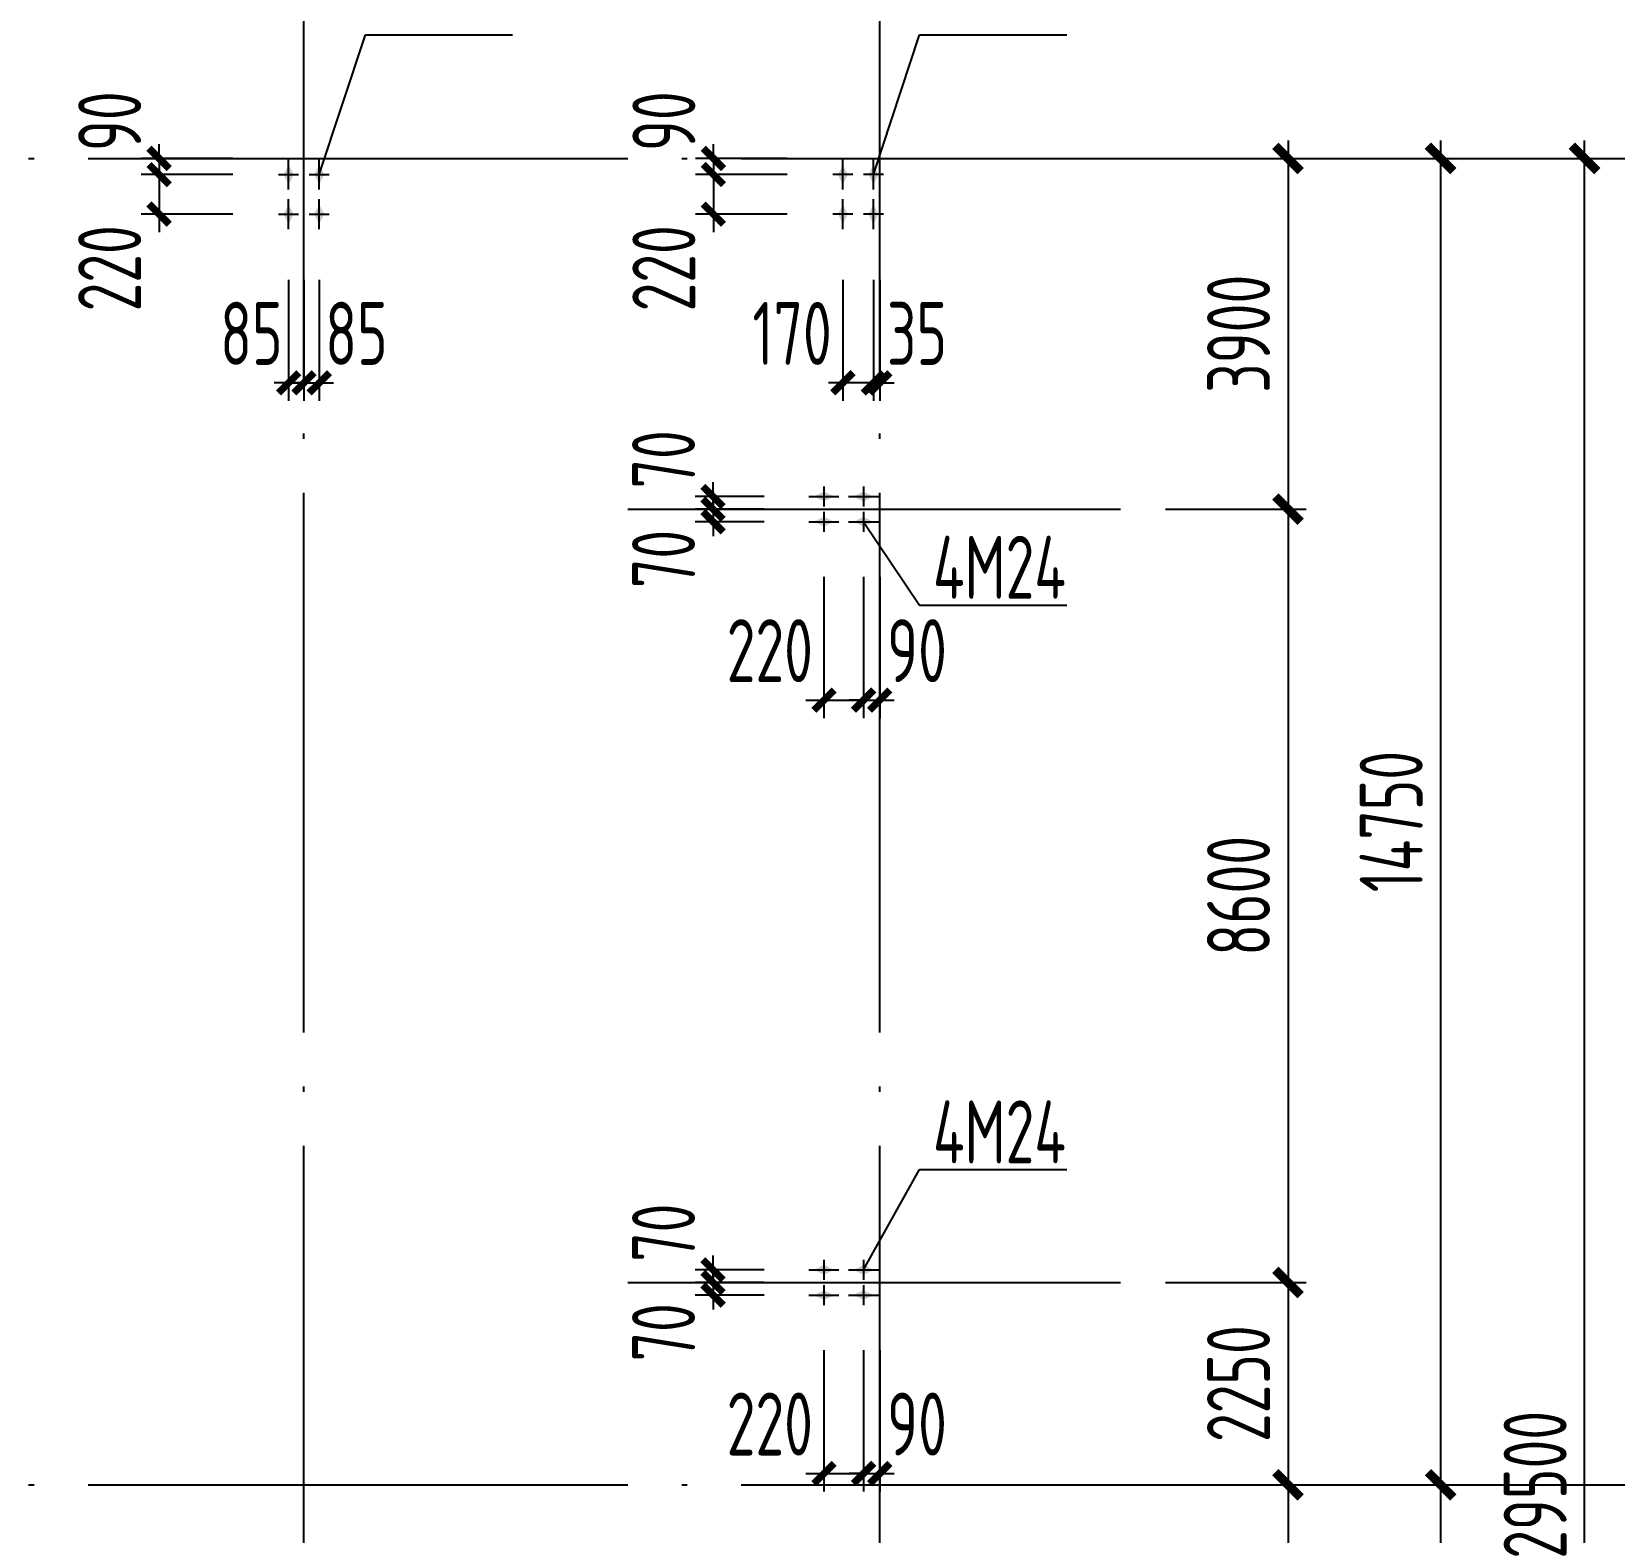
# Model space of a CAD drawing. Extents: x -3102990 to -851544, y -5293060 to -2540151.
# Drawn here: x -2042910 to -2034115, y -2648980 to -2640636 of the extents above; entities that cross this region are included whole.
import ezdxf

# ---------------------------------------------------------------- set-up
doc = ezdxf.new("R2010")
doc.units = 0
doc.header["$LTSCALE"] = 1000
doc.header["$PDMODE"] = 1
doc.linetypes.add('DOTE', pattern=[2.42, 2, -0.2, 0.02, -0.2])
doc.layers.get('0').update_dxf_attribs({"linetype": 'CONTINUOUS'})
doc.layers.get('Defpoints').update_dxf_attribs({"linetype": 'CONTINUOUS'})
for name, color, linetype in [('AXIS', 253, 'DOTE'), ('COLU', 7, 'CONTINUOUS'), ('DIM', 3, 'CONTINUOUS'), ('NUM', 7, 'CONTINUOUS'), ('TEXT', 7, 'CONTINUOUS'), ('THIN', 7, 'CONTINUOUS')]:
    doc.layers.add(name, color=color, linetype=linetype)
doc.styles.add('TSSD_Dimension', font='tssdeng.shx', dxfattribs={"width": 0.7, "bigfont": 'Hztxt.shx'})
doc.styles.add('TSSD_Rein', font='Tssdeng.shx', dxfattribs={"width": 0.75, "bigfont": 'hztxt.shx'})
doc.dimstyles.new('TSSD_100_100$0', dxfattribs={"dimtxt": 350, "dimasz": 80, "dimexe": 100, "dimexo": 250, "dimgap": 100, "dimtad": 1, "dimdec": 0, "dimzin": 0, "dimdsep": 46, "dimtxsty": 'TSSD_Dimension', "dimblk": 'ARCHTICK', "dimcen": 0, "dimdle": 100, "dimclrd": 3, "dimclre": 3, "dimclrt": 7, "dimadec": 0, "dimazin": 0, "dimtfac": 1, "dimtdec": 0, "dimtix": 1, "dimtmove": 2, "dimatfit": 3, "dimldrblk": 'ARCHTICK', "dimfxl": 100, "dimtolj": 1, "dimtzin": 0, "dimarcsym": 0})
doc.dimstyles.new('TSSD_200_100', dxfattribs={"dimtxt": 350, "dimasz": 100, "dimexe": 100, "dimexo": 250, "dimgap": 100, "dimtad": 1, "dimdec": 0, "dimlfac": 2, "dimzin": 0, "dimdsep": 46, "dimtxsty": 'TSSD_Dimension', "dimblk": 'ARCHTICK', "dimcen": 0, "dimdle": 100, "dimclrt": 7, "dimadec": 0, "dimazin": 0, "dimtfac": 1, "dimtdec": 0, "dimtix": 1, "dimtmove": 2, "dimatfit": 3, "dimfxl": 1, "dimtolj": 1, "dimtzin": 0, "dimarcsym": 0})

# ---------------------------------------------------------------- blocks, each defined once
blk = doc.blocks.new('_ArchTick')
at = {"color": 0, "const_width": 0.5}
blk.add_lwpolyline([(-0.707, -0.707), (0.707, 0.707)], dxfattribs=at)
blk = doc.blocks.new('*D919')
at = {"layer": 'Defpoints', "color": 0, "ltscale": 1.5}
for p in [(-2037196.8, -2641340.5), (-2037196.8, -2648715.5), (-2035079.9, -2648715.5)]:
    blk.add_point(p, dxfattribs=at)
at = {"layer": 'DIM', "color": 0, "lineweight": -2, "ltscale": 1.5}
for p, q in [((-2035079.9, -2641240.5), (-2035079.9, -2648815.5)), ((-2036946.8, -2641340.5), (-2034979.9, -2641340.5)), ((-2036946.8, -2648715.5), (-2034979.9, -2648715.5))]:
    blk.add_line(p, q, dxfattribs=at)
at = {"layer": 'DIM', "color": 0, "lineweight": -2, "ltscale": 1.5, "xscale": 100, "yscale": 100, "zscale": 100}
for p, rotation in [((-2035079.9, -2641340.5), 90), ((-2035079.9, -2648715.5), 270)]:
    blk.add_blockref('_ArchTick', p, dxfattribs=dict(at, rotation=rotation))
at = {"layer": 'DIM', "color": 7, "ltscale": 1.5, "insert": (-2035354.9, -2645028), "char_height": 350, "attachment_point": 5, "rotation": 90, "style": 'TSSD_Dimension'}
blk.add_mtext('\\A1;14750', dxfattribs=at)
blk = doc.blocks.new('*D920')
at = {"layer": 'Defpoints', "color": 0, "ltscale": 1.5}
for p in [(-2037196.8, -2648715.5), (-2037196.8, -2656090.5), (-2035079.9, -2656090.5)]:
    blk.add_point(p, dxfattribs=at)
at = {"layer": 'DIM', "color": 0, "lineweight": -2, "ltscale": 1.5}
for p, q in [((-2035079.9, -2648615.5), (-2035079.9, -2656190.5)), ((-2036946.8, -2648715.5), (-2034979.9, -2648715.5)), ((-2036946.8, -2656090.5), (-2034979.9, -2656090.5))]:
    blk.add_line(p, q, dxfattribs=at)
at = {"layer": 'DIM', "color": 0, "lineweight": -2, "ltscale": 1.5, "xscale": 100, "yscale": 100, "zscale": 100}
for p, rotation in [((-2035079.9, -2648715.5), 90), ((-2035079.9, -2656090.5), 270)]:
    blk.add_blockref('_ArchTick', p, dxfattribs=dict(at, rotation=rotation))
at = {"layer": 'DIM', "color": 7, "ltscale": 1.5, "insert": (-2035354.9, -2652403), "char_height": 350, "attachment_point": 5, "rotation": 90, "style": 'TSSD_Dimension'}
blk.add_mtext('\\A1;14750', dxfattribs=at)
blk = doc.blocks.new('*D921')
at = {"layer": 'Defpoints', "color": 0, "ltscale": 1.5}
for p in [(-2037196.8, -2641340.5), (-2034279.9, -2641340.5), (-2037196.8, -2656090.5)]:
    blk.add_point(p, dxfattribs=at)
at = {"layer": 'DIM', "color": 0, "lineweight": -2, "ltscale": 1.5}
for p, q in [((-2034279.9, -2656190.5), (-2034279.9, -2641240.5)), ((-2036946.8, -2641340.5), (-2034179.9, -2641340.5)), ((-2036946.8, -2656090.5), (-2034179.9, -2656090.5))]:
    blk.add_line(p, q, dxfattribs=at)
at = {"layer": 'DIM', "color": 0, "lineweight": -2, "ltscale": 1.5, "xscale": 100, "yscale": 100, "zscale": 100}
for p, rotation in [((-2034279.9, -2641340.5), 90), ((-2034279.9, -2656090.5), 270)]:
    blk.add_blockref('_ArchTick', p, dxfattribs=dict(at, rotation=rotation))
at = {"layer": 'DIM', "color": 7, "ltscale": 1.5, "insert": (-2034554.9, -2648715.5), "char_height": 350, "attachment_point": 5, "rotation": 90, "style": 'TSSD_Dimension'}
blk.add_mtext('\\A1;29500', dxfattribs=at)
blk = doc.blocks.new('A$C21E01B0F')
at = {"layer": 'THIN'}
for p, q in [((18, 241), (18, -299)), ((-162, -29), (198, -29))]:
    blk.add_line(p, q, dxfattribs=at)
blk.add_solid([(18, 151), (108, -29), (-72, -29), (18, -209)], dxfattribs=at)
blk = doc.blocks.new('*D1075')
at = {"layer": 'Defpoints', "color": 0, "ltscale": 1.5}
for p in [(-2041541.8, -2641340.5), (-2042201.5, -2641430.5), (-2041541.8, -2641430.5)]:
    blk.add_point(p, dxfattribs=at)
at = {"layer": 'DIM', "color": 3, "lineweight": -2, "ltscale": 1.5}
for p, q in [((-2042201.5, -2641340.5), (-2042201.5, -2641260.5)), ((-2041791.8, -2641340.5), (-2042301.5, -2641340.5)), ((-2042201.5, -2641340.5), (-2042201.5, -2641430.5)), ((-2041791.8, -2641430.5), (-2042301.5, -2641430.5)), ((-2042201.5, -2641430.5), (-2042201.5, -2641510.5))]:
    blk.add_line(p, q, dxfattribs=at)
at = {"layer": 'DIM', "color": 3, "lineweight": -2, "ltscale": 1.5, "xscale": 80, "yscale": 80, "zscale": 80}
for p, rotation in [((-2042201.5, -2641340.5), 270), ((-2042201.5, -2641430.5), 90)]:
    blk.add_blockref('_ArchTick', p, dxfattribs=dict(at, rotation=rotation))
at = {"layer": 'DIM', "color": 7, "ltscale": 1.5, "insert": (-2042476.5, -2641133.6), "char_height": 350, "attachment_point": 5, "rotation": 90, "style": 'TSSD_Dimension'}
blk.add_mtext('\\A1;90', dxfattribs=at)
blk = doc.blocks.new('*D1076')
at = {"layer": 'Defpoints', "color": 0, "ltscale": 1.5}
for p in [(-2041541.8, -2641430.5), (-2042201.5, -2641650.5), (-2041541.8, -2641650.5)]:
    blk.add_point(p, dxfattribs=at)
at = {"layer": 'DIM', "color": 3, "lineweight": -2, "ltscale": 1.5}
for p, q in [((-2042201.5, -2641330.5), (-2042201.5, -2641750.5)), ((-2041791.8, -2641430.5), (-2042301.5, -2641430.5)), ((-2041791.8, -2641650.5), (-2042301.5, -2641650.5))]:
    blk.add_line(p, q, dxfattribs=at)
at = {"layer": 'DIM', "color": 3, "lineweight": -2, "ltscale": 1.5, "xscale": 80, "yscale": 80, "zscale": 80}
for p, rotation in [((-2042201.5, -2641430.5), 90), ((-2042201.5, -2641650.5), 270)]:
    blk.add_blockref('_ArchTick', p, dxfattribs=dict(at, rotation=rotation))
at = {"layer": 'DIM', "color": 7, "ltscale": 1.5, "insert": (-2042476.5, -2641951.6), "char_height": 350, "attachment_point": 5, "rotation": 90, "style": 'TSSD_Dimension'}
blk.add_mtext('\\A1;220', dxfattribs=at)
blk = doc.blocks.new('*D1077')
at = {"layer": 'Defpoints', "color": 0, "ltscale": 1.5}
for p in [(-2041481.8, -2641765.5), (-2041396.8, -2641765.5, 3.4), (-2041396.8, -2642588.4)]:
    blk.add_point(p, dxfattribs=at)
at = {"layer": 'DIM', "color": 3, "lineweight": -2, "ltscale": 1.5}
for p, q in [((-2041481.8, -2642015.5), (-2041481.8, -2642688.4)), ((-2041396.8, -2642015.5), (-2041396.8, -2642688.4)), ((-2041481.8, -2642588.4), (-2041561.8, -2642588.4)), ((-2041481.8, -2642588.4), (-2041396.8, -2642588.4)), ((-2041396.8, -2642588.4), (-2041316.8, -2642588.4))]:
    blk.add_line(p, q, dxfattribs=at)
at = {"layer": 'DIM', "color": 3, "lineweight": -2, "ltscale": 1.5, "xscale": 80, "yscale": 80, "zscale": 80}
blk.add_blockref('_ArchTick', (-2041481.8, -2642588.4), dxfattribs=at)
at = {"layer": 'DIM', "color": 3, "lineweight": -2, "ltscale": 1.5, "xscale": 80, "yscale": 80, "zscale": 80, "rotation": 180}
blk.add_blockref('_ArchTick', (-2041396.8, -2642588.4), dxfattribs=at)
at = {"layer": 'DIM', "color": 7, "ltscale": 1.5, "insert": (-2041688.6, -2642313.4), "char_height": 350, "attachment_point": 5, "style": 'TSSD_Dimension'}
blk.add_mtext('\\A1;85', dxfattribs=at)
blk = doc.blocks.new('*D1078')
at = {"layer": 'Defpoints', "color": 0, "ltscale": 1.5}
for p in [(-2041396.8, -2641765.5), (-2041311.8, -2641765.5, 3.4), (-2041311.8, -2642588.4)]:
    blk.add_point(p, dxfattribs=at)
at = {"layer": 'DIM', "color": 3, "lineweight": -2, "ltscale": 1.5}
for p, q in [((-2041396.8, -2642015.5), (-2041396.8, -2642688.4)), ((-2041311.8, -2642015.5), (-2041311.8, -2642688.4)), ((-2041396.8, -2642588.4), (-2041476.8, -2642588.4)), ((-2041396.8, -2642588.4), (-2041311.8, -2642588.4)), ((-2041311.8, -2642588.4), (-2041231.8, -2642588.4))]:
    blk.add_line(p, q, dxfattribs=at)
at = {"layer": 'DIM', "color": 3, "lineweight": -2, "ltscale": 1.5, "xscale": 80, "yscale": 80, "zscale": 80}
blk.add_blockref('_ArchTick', (-2041396.8, -2642588.4), dxfattribs=at)
at = {"layer": 'DIM', "color": 3, "lineweight": -2, "ltscale": 1.5, "xscale": 80, "yscale": 80, "zscale": 80, "rotation": 180}
blk.add_blockref('_ArchTick', (-2041311.8, -2642588.4), dxfattribs=at)
at = {"layer": 'DIM', "color": 7, "ltscale": 1.5, "insert": (-2041104.9, -2642313.4), "char_height": 350, "attachment_point": 5, "style": 'TSSD_Dimension'}
blk.add_mtext('\\A1;85', dxfattribs=at)
blk = doc.blocks.new('*D1081')
at = {"layer": 'Defpoints', "color": 0, "ltscale": 1.5}
for p in [(-2038231.8, -2641765.5), (-2038196.8, -2641765.5), (-2038231.8, -2642588.4)]:
    blk.add_point(p, dxfattribs=at)
at = {"layer": 'DIM', "color": 3, "lineweight": -2, "ltscale": 1.5}
for p, q in [((-2038231.8, -2642015.5), (-2038231.8, -2642688.4)), ((-2038196.8, -2642015.5), (-2038196.8, -2642688.4)), ((-2038231.8, -2642588.4), (-2038311.8, -2642588.4)), ((-2038196.8, -2642588.4), (-2038231.8, -2642588.4)), ((-2038196.8, -2642588.4), (-2038116.8, -2642588.4))]:
    blk.add_line(p, q, dxfattribs=at)
at = {"layer": 'DIM', "color": 3, "lineweight": -2, "ltscale": 1.5, "xscale": 80, "yscale": 80, "zscale": 80}
blk.add_blockref('_ArchTick', (-2038231.8, -2642588.4), dxfattribs=at)
at = {"layer": 'DIM', "color": 3, "lineweight": -2, "ltscale": 1.5, "xscale": 80, "yscale": 80, "zscale": 80, "rotation": 180}
blk.add_blockref('_ArchTick', (-2038196.8, -2642588.4), dxfattribs=at)
at = {"layer": 'DIM', "color": 7, "ltscale": 1.5, "insert": (-2037989.9, -2642313.4), "char_height": 350, "attachment_point": 5, "style": 'TSSD_Dimension'}
blk.add_mtext('\\A1;35', dxfattribs=at)
blk = doc.blocks.new('*D1082')
at = {"layer": 'Defpoints', "color": 0, "ltscale": 1.5}
for p in [(-2038401.8, -2641765.5), (-2038231.8, -2641765.5), (-2038401.8, -2642588.4)]:
    blk.add_point(p, dxfattribs=at)
at = {"layer": 'DIM', "color": 3, "lineweight": -2, "ltscale": 1.5}
for p, q in [((-2038401.8, -2642015.5), (-2038401.8, -2642688.4)), ((-2038231.8, -2642015.5), (-2038231.8, -2642688.4)), ((-2038401.8, -2642588.4), (-2038481.8, -2642588.4)), ((-2038231.8, -2642588.4), (-2038401.8, -2642588.4)), ((-2038231.8, -2642588.4), (-2038151.8, -2642588.4))]:
    blk.add_line(p, q, dxfattribs=at)
at = {"layer": 'DIM', "color": 3, "lineweight": -2, "ltscale": 1.5, "xscale": 80, "yscale": 80, "zscale": 80}
blk.add_blockref('_ArchTick', (-2038401.8, -2642588.4), dxfattribs=at)
at = {"layer": 'DIM', "color": 3, "lineweight": -2, "ltscale": 1.5, "xscale": 80, "yscale": 80, "zscale": 80, "rotation": 180}
blk.add_blockref('_ArchTick', (-2038231.8, -2642588.4), dxfattribs=at)
at = {"layer": 'DIM', "color": 7, "ltscale": 1.5, "insert": (-2038684, -2642313.4), "char_height": 350, "attachment_point": 5, "style": 'TSSD_Dimension'}
blk.add_mtext('\\A1;170', dxfattribs=at)
blk = doc.blocks.new('*D1085')
at = {"layer": 'Defpoints', "color": 0, "ltscale": 1.5}
for p in [(-2038461.8, -2641340.5), (-2039121.5, -2641430.5), (-2038461.8, -2641430.5)]:
    blk.add_point(p, dxfattribs=at)
at = {"layer": 'DIM', "color": 3, "lineweight": -2, "ltscale": 1.5}
for p, q in [((-2039121.5, -2641340.5), (-2039121.5, -2641260.5)), ((-2038711.8, -2641340.5), (-2039221.5, -2641340.5)), ((-2039121.5, -2641340.5), (-2039121.5, -2641430.5)), ((-2038711.8, -2641430.5), (-2039221.5, -2641430.5)), ((-2039121.5, -2641430.5), (-2039121.5, -2641510.5))]:
    blk.add_line(p, q, dxfattribs=at)
at = {"layer": 'DIM', "color": 3, "lineweight": -2, "ltscale": 1.5, "xscale": 80, "yscale": 80, "zscale": 80}
for p, rotation in [((-2039121.5, -2641340.5), 270), ((-2039121.5, -2641430.5), 90)]:
    blk.add_blockref('_ArchTick', p, dxfattribs=dict(at, rotation=rotation))
at = {"layer": 'DIM', "color": 7, "ltscale": 1.5, "insert": (-2039396.5, -2641133.6), "char_height": 350, "attachment_point": 5, "rotation": 90, "style": 'TSSD_Dimension'}
blk.add_mtext('\\A1;90', dxfattribs=at)
blk = doc.blocks.new('*D1086')
at = {"layer": 'Defpoints', "color": 0, "ltscale": 1.5}
for p in [(-2038461.8, -2641430.5), (-2039121.5, -2641650.5), (-2038461.8, -2641650.5)]:
    blk.add_point(p, dxfattribs=at)
at = {"layer": 'DIM', "color": 3, "lineweight": -2, "ltscale": 1.5}
for p, q in [((-2039121.5, -2641330.5), (-2039121.5, -2641750.5)), ((-2038711.8, -2641430.5), (-2039221.5, -2641430.5)), ((-2038711.8, -2641650.5), (-2039221.5, -2641650.5))]:
    blk.add_line(p, q, dxfattribs=at)
at = {"layer": 'DIM', "color": 3, "lineweight": -2, "ltscale": 1.5, "xscale": 80, "yscale": 80, "zscale": 80}
for p, rotation in [((-2039121.5, -2641430.5), 90), ((-2039121.5, -2641650.5), 270)]:
    blk.add_blockref('_ArchTick', p, dxfattribs=dict(at, rotation=rotation))
at = {"layer": 'DIM', "color": 7, "ltscale": 1.5, "insert": (-2039396.5, -2641951.6), "char_height": 350, "attachment_point": 5, "rotation": 90, "style": 'TSSD_Dimension'}
blk.add_mtext('\\A1;220', dxfattribs=at)
blk = doc.blocks.new('*D1194')
at = {"layer": 'Defpoints', "color": 0, "ltscale": 1.5}
for p in [(-2036859.8, -2641340.5), (-2036859.8, -2643290.5), (-2035928, -2643290.5)]:
    blk.add_point(p, dxfattribs=at)
at = {"layer": 'DIM', "color": 0, "lineweight": -2, "ltscale": 1.5}
for p, q in [((-2035928, -2641240.5), (-2035928, -2643390.5)), ((-2036609.8, -2641340.5), (-2035828, -2641340.5)), ((-2036609.8, -2643290.5), (-2035828, -2643290.5))]:
    blk.add_line(p, q, dxfattribs=at)
at = {"layer": 'DIM', "color": 0, "lineweight": -2, "ltscale": 1.5, "xscale": 100, "yscale": 100, "zscale": 100}
for p, rotation in [((-2035928, -2641340.5), 90), ((-2035928, -2643290.5), 270)]:
    blk.add_blockref('_ArchTick', p, dxfattribs=dict(at, rotation=rotation))
at = {"layer": 'DIM', "color": 7, "ltscale": 1.5, "insert": (-2036203, -2642315.5), "char_height": 350, "attachment_point": 5, "rotation": 90, "style": 'TSSD_Dimension'}
blk.add_mtext('\\A1;3900', dxfattribs=at)
blk = doc.blocks.new('*D1190')
at = {"layer": 'Defpoints', "color": 0, "ltscale": 1.5}
for p in [(-2036859.8, -2643290.5), (-2036859.8, -2647590.5), (-2035928, -2647590.5)]:
    blk.add_point(p, dxfattribs=at)
at = {"layer": 'DIM', "color": 0, "lineweight": -2, "ltscale": 1.5}
for p, q in [((-2035928, -2643190.5), (-2035928, -2647690.5)), ((-2036609.8, -2643290.5), (-2035828, -2643290.5)), ((-2036609.8, -2647590.5), (-2035828, -2647590.5))]:
    blk.add_line(p, q, dxfattribs=at)
at = {"layer": 'DIM', "color": 0, "lineweight": -2, "ltscale": 1.5, "xscale": 100, "yscale": 100, "zscale": 100}
for p, rotation in [((-2035928, -2643290.5), 90), ((-2035928, -2647590.5), 270)]:
    blk.add_blockref('_ArchTick', p, dxfattribs=dict(at, rotation=rotation))
at = {"layer": 'DIM', "color": 7, "ltscale": 1.5, "insert": (-2036203, -2645440.5), "char_height": 350, "attachment_point": 5, "rotation": 90, "style": 'TSSD_Dimension'}
blk.add_mtext('\\A1;8600', dxfattribs=at)
blk = doc.blocks.new('*D1191')
at = {"layer": 'Defpoints', "color": 0, "ltscale": 1.5}
for p in [(-2036859.8, -2647590.5), (-2036859.8, -2648715.5), (-2035928, -2648715.5)]:
    blk.add_point(p, dxfattribs=at)
at = {"layer": 'DIM', "color": 0, "lineweight": -2, "ltscale": 1.5}
for p, q in [((-2035928, -2647490.5), (-2035928, -2648815.5)), ((-2036609.8, -2647590.5), (-2035828, -2647590.5)), ((-2036609.8, -2648715.5), (-2035828, -2648715.5))]:
    blk.add_line(p, q, dxfattribs=at)
at = {"layer": 'DIM', "color": 0, "lineweight": -2, "ltscale": 1.5, "xscale": 100, "yscale": 100, "zscale": 100}
for p, rotation in [((-2035928, -2647590.5), 90), ((-2035928, -2648715.5), 270)]:
    blk.add_blockref('_ArchTick', p, dxfattribs=dict(at, rotation=rotation))
at = {"layer": 'DIM', "color": 7, "ltscale": 1.5, "insert": (-2036203, -2648153), "char_height": 350, "attachment_point": 5, "rotation": 90, "style": 'TSSD_Dimension'}
blk.add_mtext('\\A1;2250', dxfattribs=at)
blk = doc.blocks.new('*D1192')
at = {"layer": 'Defpoints', "color": 0, "ltscale": 1.5}
for p in [(-2036859.8, -2648715.5), (-2036859.8, -2651890.5), (-2035928, -2651890.5)]:
    blk.add_point(p, dxfattribs=at)
at = {"layer": 'DIM', "color": 0, "lineweight": -2, "ltscale": 1.5}
for p, q in [((-2035928, -2648615.5), (-2035928, -2651990.5)), ((-2036609.8, -2648715.5), (-2035828, -2648715.5)), ((-2036609.8, -2651890.5), (-2035828, -2651890.5))]:
    blk.add_line(p, q, dxfattribs=at)
at = {"layer": 'DIM', "color": 0, "lineweight": -2, "ltscale": 1.5, "xscale": 100, "yscale": 100, "zscale": 100}
for p, rotation in [((-2035928, -2648715.5), 90), ((-2035928, -2651890.5), 270)]:
    blk.add_blockref('_ArchTick', p, dxfattribs=dict(at, rotation=rotation))
at = {"layer": 'DIM', "color": 7, "ltscale": 1.5, "insert": (-2036203, -2650303), "char_height": 350, "attachment_point": 5, "rotation": 90, "style": 'TSSD_Dimension'}
blk.add_mtext('\\A1;6350', dxfattribs=at)
blk = doc.blocks.new('*D1207')
at = {"layer": 'Defpoints', "color": 0, "ltscale": 1.5}
for p in [(-2038506.8, -2643416.1), (-2038286.8, -2643416.1), (-2038286.8, -2644352.5)]:
    blk.add_point(p, dxfattribs=at)
at = {"layer": 'DIM', "color": 3, "lineweight": -2, "ltscale": 1.5}
for p, q in [((-2038506.8, -2643666.1), (-2038506.8, -2644452.5)), ((-2038286.8, -2643666.1), (-2038286.8, -2644452.5)), ((-2038606.8, -2644352.5), (-2038186.8, -2644352.5))]:
    blk.add_line(p, q, dxfattribs=at)
at = {"layer": 'DIM', "color": 3, "lineweight": -2, "ltscale": 1.5, "xscale": 80, "yscale": 80, "zscale": 80, "rotation": 180}
blk.add_blockref('_ArchTick', (-2038506.8, -2644352.5), dxfattribs=at)
at = {"layer": 'DIM', "color": 3, "lineweight": -2, "ltscale": 1.5, "xscale": 80, "yscale": 80, "zscale": 80}
blk.add_blockref('_ArchTick', (-2038286.8, -2644352.5), dxfattribs=at)
at = {"layer": 'DIM', "color": 7, "ltscale": 1.5, "insert": (-2038807.8, -2644077.5), "char_height": 350, "attachment_point": 5, "style": 'TSSD_Dimension'}
blk.add_mtext('\\A1;220', dxfattribs=at)
blk = doc.blocks.new('*D1208')
at = {"layer": 'Defpoints', "color": 0, "ltscale": 1.5}
for p in [(-2038286.8, -2643416.1), (-2038196.8, -2643416.1), (-2038196.8, -2644352.5)]:
    blk.add_point(p, dxfattribs=at)
at = {"layer": 'DIM', "color": 3, "lineweight": -2, "ltscale": 1.5}
for p, q in [((-2038286.8, -2643666.1), (-2038286.8, -2644452.5)), ((-2038196.8, -2643666.1), (-2038196.8, -2644452.5)), ((-2038286.8, -2644352.5), (-2038366.8, -2644352.5)), ((-2038286.8, -2644352.5), (-2038196.8, -2644352.5)), ((-2038196.8, -2644352.5), (-2038116.8, -2644352.5))]:
    blk.add_line(p, q, dxfattribs=at)
at = {"layer": 'DIM', "color": 3, "lineweight": -2, "ltscale": 1.5, "xscale": 80, "yscale": 80, "zscale": 80}
blk.add_blockref('_ArchTick', (-2038286.8, -2644352.5), dxfattribs=at)
at = {"layer": 'DIM', "color": 3, "lineweight": -2, "ltscale": 1.5, "xscale": 80, "yscale": 80, "zscale": 80, "rotation": 180}
blk.add_blockref('_ArchTick', (-2038196.8, -2644352.5), dxfattribs=at)
at = {"layer": 'DIM', "color": 7, "ltscale": 1.5, "insert": (-2037989.9, -2644077.5), "char_height": 350, "attachment_point": 5, "style": 'TSSD_Dimension'}
blk.add_mtext('\\A1;90', dxfattribs=at)
blk = doc.blocks.new('*D1209')
at = {"layer": 'Defpoints', "color": 0, "ltscale": 1.5}
for p in [(-2038590.1, -2643220.5), (-2039123.5, -2643290.5), (-2038590.1, -2643290.5)]:
    blk.add_point(p, dxfattribs=at)
at = {"layer": 'DIM', "color": 3, "lineweight": -2, "ltscale": 1.5}
for p, q in [((-2039123.5, -2643220.5), (-2039123.5, -2643140.5)), ((-2038840.1, -2643220.5), (-2039223.5, -2643220.5)), ((-2039123.5, -2643220.5), (-2039123.5, -2643290.5)), ((-2038840.1, -2643290.5), (-2039223.5, -2643290.5)), ((-2039123.5, -2643290.5), (-2039123.5, -2643370.5))]:
    blk.add_line(p, q, dxfattribs=at)
at = {"layer": 'DIM', "color": 3, "lineweight": -2, "ltscale": 1.5, "xscale": 80, "yscale": 80, "zscale": 80}
for p, rotation in [((-2039123.5, -2643220.5), 270), ((-2039123.5, -2643290.5), 90)]:
    blk.add_blockref('_ArchTick', p, dxfattribs=dict(at, rotation=rotation))
at = {"layer": 'DIM', "color": 7, "ltscale": 1.5, "insert": (-2039398.5, -2643013.6), "char_height": 350, "attachment_point": 5, "rotation": 90, "style": 'TSSD_Dimension'}
blk.add_mtext('\\A1;70', dxfattribs=at)
blk = doc.blocks.new('*D1210')
at = {"layer": 'Defpoints', "color": 0, "ltscale": 1.5}
for p in [(-2038590.1, -2643290.5), (-2039123.5, -2643360.5), (-2038590.1, -2643360.5)]:
    blk.add_point(p, dxfattribs=at)
at = {"layer": 'DIM', "color": 3, "lineweight": -2, "ltscale": 1.5}
for p, q in [((-2039123.5, -2643290.5), (-2039123.5, -2643210.5)), ((-2038840.1, -2643290.5), (-2039223.5, -2643290.5)), ((-2039123.5, -2643290.5), (-2039123.5, -2643360.5)), ((-2038840.1, -2643360.5), (-2039223.5, -2643360.5)), ((-2039123.5, -2643360.5), (-2039123.5, -2643440.5))]:
    blk.add_line(p, q, dxfattribs=at)
at = {"layer": 'DIM', "color": 3, "lineweight": -2, "ltscale": 1.5, "xscale": 80, "yscale": 80, "zscale": 80}
for p, rotation in [((-2039123.5, -2643290.5), 270), ((-2039123.5, -2643360.5), 90)]:
    blk.add_blockref('_ArchTick', p, dxfattribs=dict(at, rotation=rotation))
at = {"layer": 'DIM', "color": 7, "ltscale": 1.5, "insert": (-2039398.5, -2643567.4), "char_height": 350, "attachment_point": 5, "rotation": 90, "style": 'TSSD_Dimension'}
blk.add_mtext('\\A1;70', dxfattribs=at)
blk = doc.blocks.new('*D1214')
at = {"layer": 'Defpoints', "color": 0, "ltscale": 1.5}
for p in [(-2038506.8, -2647716.1), (-2038286.8, -2647716.1), (-2038286.8, -2648652.5)]:
    blk.add_point(p, dxfattribs=at)
at = {"layer": 'DIM', "color": 3, "lineweight": -2, "ltscale": 1.5}
for p, q in [((-2038506.8, -2647966.1), (-2038506.8, -2648752.5)), ((-2038286.8, -2647966.1), (-2038286.8, -2648752.5)), ((-2038606.8, -2648652.5), (-2038186.8, -2648652.5))]:
    blk.add_line(p, q, dxfattribs=at)
at = {"layer": 'DIM', "color": 3, "lineweight": -2, "ltscale": 1.5, "xscale": 80, "yscale": 80, "zscale": 80, "rotation": 180}
blk.add_blockref('_ArchTick', (-2038506.8, -2648652.5), dxfattribs=at)
at = {"layer": 'DIM', "color": 3, "lineweight": -2, "ltscale": 1.5, "xscale": 80, "yscale": 80, "zscale": 80}
blk.add_blockref('_ArchTick', (-2038286.8, -2648652.5), dxfattribs=at)
at = {"layer": 'DIM', "color": 7, "ltscale": 1.5, "insert": (-2038807.8, -2648377.5), "char_height": 350, "attachment_point": 5, "style": 'TSSD_Dimension'}
blk.add_mtext('\\A1;220', dxfattribs=at)
blk = doc.blocks.new('*D1211')
at = {"layer": 'Defpoints', "color": 0, "ltscale": 1.5}
for p in [(-2038286.8, -2647716.1), (-2038196.8, -2647716.1), (-2038196.8, -2648652.5)]:
    blk.add_point(p, dxfattribs=at)
at = {"layer": 'DIM', "color": 3, "lineweight": -2, "ltscale": 1.5}
for p, q in [((-2038286.8, -2647966.1), (-2038286.8, -2648752.5)), ((-2038196.8, -2647966.1), (-2038196.8, -2648752.5)), ((-2038286.8, -2648652.5), (-2038366.8, -2648652.5)), ((-2038286.8, -2648652.5), (-2038196.8, -2648652.5)), ((-2038196.8, -2648652.5), (-2038116.8, -2648652.5))]:
    blk.add_line(p, q, dxfattribs=at)
at = {"layer": 'DIM', "color": 3, "lineweight": -2, "ltscale": 1.5, "xscale": 80, "yscale": 80, "zscale": 80}
blk.add_blockref('_ArchTick', (-2038286.8, -2648652.5), dxfattribs=at)
at = {"layer": 'DIM', "color": 3, "lineweight": -2, "ltscale": 1.5, "xscale": 80, "yscale": 80, "zscale": 80, "rotation": 180}
blk.add_blockref('_ArchTick', (-2038196.8, -2648652.5), dxfattribs=at)
at = {"layer": 'DIM', "color": 7, "ltscale": 1.5, "insert": (-2037989.9, -2648377.5), "char_height": 350, "attachment_point": 5, "style": 'TSSD_Dimension'}
blk.add_mtext('\\A1;90', dxfattribs=at)
blk = doc.blocks.new('*D1212')
at = {"layer": 'Defpoints', "color": 0, "ltscale": 1.5}
for p in [(-2038590.1, -2647520.5), (-2039123.5, -2647590.5), (-2038590.1, -2647590.5)]:
    blk.add_point(p, dxfattribs=at)
at = {"layer": 'DIM', "color": 3, "lineweight": -2, "ltscale": 1.5}
for p, q in [((-2039123.5, -2647520.5), (-2039123.5, -2647440.5)), ((-2038840.1, -2647520.5), (-2039223.5, -2647520.5)), ((-2039123.5, -2647520.5), (-2039123.5, -2647590.5)), ((-2038840.1, -2647590.5), (-2039223.5, -2647590.5)), ((-2039123.5, -2647590.5), (-2039123.5, -2647670.5))]:
    blk.add_line(p, q, dxfattribs=at)
at = {"layer": 'DIM', "color": 3, "lineweight": -2, "ltscale": 1.5, "xscale": 80, "yscale": 80, "zscale": 80}
for p, rotation in [((-2039123.5, -2647520.5), 270), ((-2039123.5, -2647590.5), 90)]:
    blk.add_blockref('_ArchTick', p, dxfattribs=dict(at, rotation=rotation))
at = {"layer": 'DIM', "color": 7, "ltscale": 1.5, "insert": (-2039398.5, -2647313.6), "char_height": 350, "attachment_point": 5, "rotation": 90, "style": 'TSSD_Dimension'}
blk.add_mtext('\\A1;70', dxfattribs=at)
blk = doc.blocks.new('*D1213')
at = {"layer": 'Defpoints', "color": 0, "ltscale": 1.5}
for p in [(-2038590.1, -2647590.5), (-2039123.5, -2647660.5), (-2038590.1, -2647660.5)]:
    blk.add_point(p, dxfattribs=at)
at = {"layer": 'DIM', "color": 3, "lineweight": -2, "ltscale": 1.5}
for p, q in [((-2039123.5, -2647590.5), (-2039123.5, -2647510.5)), ((-2038840.1, -2647590.5), (-2039223.5, -2647590.5)), ((-2039123.5, -2647590.5), (-2039123.5, -2647660.5)), ((-2038840.1, -2647660.5), (-2039223.5, -2647660.5)), ((-2039123.5, -2647660.5), (-2039123.5, -2647740.5))]:
    blk.add_line(p, q, dxfattribs=at)
at = {"layer": 'DIM', "color": 3, "lineweight": -2, "ltscale": 1.5, "xscale": 80, "yscale": 80, "zscale": 80}
for p, rotation in [((-2039123.5, -2647590.5), 270), ((-2039123.5, -2647660.5), 90)]:
    blk.add_blockref('_ArchTick', p, dxfattribs=dict(at, rotation=rotation))
at = {"layer": 'DIM', "color": 7, "ltscale": 1.5, "insert": (-2039398.5, -2647867.4), "char_height": 350, "attachment_point": 5, "rotation": 90, "style": 'TSSD_Dimension'}
blk.add_mtext('\\A1;70', dxfattribs=at)

msp = doc.modelspace()

# ---------------------------------------------------------------- linework, layer by layer
at = {"layer": 'AXIS', "ltscale": 1.5}
for p, q in [((-2041396.76, -2657090.5), (-2041396.76, -2640340.5)), ((-2038196.76, -2657090.5), (-2038196.76, -2640340.5)), ((-2115196.76, -2641340.5), (-2037196.76, -2641340.5)), ((-2039596.76, -2643290.5), (-2036859.83, -2643290.5)), ((-2039596.76, -2647590.5), (-2036859.83, -2647590.5)), ((-2115196.76, -2648715.5), (-2037196.76, -2648715.5))]:
    msp.add_line(p, q, dxfattribs=at)
at = {"layer": 'NUM'}
for p, q in [((-2041311.76, -2641430.5, 1.44), (-2041055.44, -2640653.05, 1.44)), ((-2041055.44, -2640653.05, 1.44), (-2040237.37, -2640653.05, 1.44)), ((-2038231.76, -2641430.5, 6.24), (-2037975.44, -2640653.05, 6.24)), ((-2037975.44, -2640653.05, 6.24), (-2037157.37, -2640653.05, 6.24)), ((-2038286.76, -2643360.5), (-2037975.44, -2643824, 6.24)), ((-2037975.44, -2643824, 6.24), (-2037157.37, -2643824, 6.24)), ((-2038286.76, -2647520.5), (-2037975.44, -2646963.16, 6.24)), ((-2037975.44, -2646963.16, 6.24), (-2037157.37, -2646963.16, 6.24))]:
    msp.add_line(p, q, dxfattribs=at)
at = {"layer": 'NUM', "ltscale": 1.5}
for p, q in [((-2037196.76, -2641340.5), (-2033879.87, -2641340.5)), ((-2037196.76, -2648715.5), (-2033879.87, -2648715.5))]:
    msp.add_line(p, q, dxfattribs=at)

# ---------------------------------------------------------------- block references
at = {"layer": 'COLU', "lineweight": 5, "yscale": 0.3087000008672476}
for p, xscale, zscale, rotation in [((-2041487.28, -2641439.44), -0.3087000000523403, 0.3086999999999999, 180), ((-2041317.28, -2641439.44, 1.44), -0.3087000000523403, 0.3086999999999998, 180), ((-2038396.24, -2641439.44, 1.44), 0.308699999935925, 0.3086999999999998, 180), ((-2038226.24, -2641439.44), 0.308699999935925, 0.3086999999999999, 180), ((-2041487.28, -2641659.44), -0.3087000000523403, 0.3086999999999999, 180), ((-2041317.28, -2641659.44, 4.8), -0.3087000000523403, 0.3086999999999998, 180), ((-2038396.24, -2641659.44, 4.8), 0.308699999935925, 0.3086999999999998, 180), ((-2038226.24, -2641659.44), 0.308699999935925, 0.3086999999999999, 180), ((-2038515.7, -2643214.98, 4.8), -0.308699999935925, 0.3086999999999998, 90), ((-2038295.7, -2643214.98), -0.308699999935925, 0.3087, 90), ((-2038515.7, -2643354.98), -0.308699999935925, 0.3087, 90), ((-2038295.7, -2643354.98), -0.308699999935925, 0.3087, 90), ((-2038515.7, -2647514.98, 4.8), -0.308699999935925, 0.3086999999999998, 90), ((-2038295.7, -2647514.98), -0.308699999935925, 0.3087, 90), ((-2038515.7, -2647654.98), -0.308699999935925, 0.3087, 90), ((-2038295.7, -2647654.98), -0.308699999935925, 0.3087, 90)]:
    msp.add_blockref('A$C21E01B0F', p, dxfattribs=dict(at, xscale=xscale, zscale=zscale, rotation=rotation))

# ---------------------------------------------------------------- texts
at = {"layer": 'TEXT', "style": 'TSSD_Rein', "width": 0.7}
for p in [(-2037901.26, -2643788.99, 6.24), (-2037901.26, -2646928.15, 6.24)]:
    msp.add_text('4M24', height=350, dxfattribs=at).set_placement(p)

# ---------------------------------------------------------------- dimensions: what is measured, and where the dimension line sits
at = {"layer": 'DIM', "ltscale": 1.5}
for base, p1, p2, angle, picture, middle in [((-2042201.47, -2641430.5), (-2041541.76, -2641340.5), (-2041541.76, -2641430.5), 270, '*D1075', (-2042476.47, -2641133.64)), ((-2039121.47, -2641430.5, 4.8), (-2038461.76, -2641340.5, 4.8), (-2038461.76, -2641430.5, 4.8), 270, '*D1085', (-2039396.47, -2641133.64, 4.8)), ((-2042201.47, -2641650.5), (-2041541.76, -2641430.5), (-2041541.76, -2641650.5), 270, '*D1076', (-2042476.47, -2641951.59)), ((-2039121.47, -2641650.5, 4.8), (-2038461.76, -2641430.5, 4.8), (-2038461.76, -2641650.5, 4.8), 270, '*D1086', (-2039396.47, -2641951.59, 4.8)), ((-2038401.76, -2642588.43, -3.36), (-2038231.76, -2641765.5, -3.36), (-2038401.76, -2641765.5, -3.36), 180, '*D1082', (-2038684, -2642313.43, -3.36)), ((-2038231.76, -2642588.43, -3.36), (-2038196.76, -2641765.5, -3.36), (-2038231.76, -2641765.5, -3.36), 180, '*D1081', (-2037989.9, -2642313.43, -3.36)), ((-2039123.48, -2643290.5), (-2038590.11, -2643220.5), (-2038590.11, -2643290.5), 90, '*D1209', (-2039398.48, -2643013.64)), ((-2039123.48, -2643360.5), (-2038590.11, -2643290.5), (-2038590.11, -2643360.5), 90, '*D1210', (-2039398.48, -2643567.36)), ((-2039123.48, -2647590.5), (-2038590.11, -2647520.5), (-2038590.11, -2647590.5), 90, '*D1212', (-2039398.48, -2647313.64)), ((-2039123.48, -2647660.5), (-2038590.11, -2647590.5), (-2038590.11, -2647660.5), 90, '*D1213', (-2039398.48, -2647867.36))]:
    dim = msp.add_linear_dim(base=base, p1=p1, p2=p2, angle=angle, dimstyle='TSSD_100_100$0', dxfattribs=at)
    dim.commit()
    dim.dimension.update_dxf_attribs({"geometry": picture, "text_midpoint": middle, "dimtype": 160})
for base, p1, p2, angle, picture, middle in [((-2035079.87, -2648715.5), (-2037196.76, -2641340.5), (-2037196.76, -2648715.5), 270, '*D919', (-2035354.87, -2645028)), ((-2034279.87, -2641340.5), (-2037196.76, -2656090.5), (-2037196.76, -2641340.5), 270, '*D921', (-2034554.87, -2648715.5)), ((-2035928.02, -2643290.5), (-2036859.83, -2641340.5), (-2036859.83, -2643290.5), 90, '*D1194', (-2036203.02, -2642315.5)), ((-2035928.02, -2647590.5), (-2036859.83, -2643290.5), (-2036859.83, -2647590.5), 90, '*D1190', (-2036203.02, -2645440.5)), ((-2035928.02, -2648715.5), (-2036859.83, -2647590.5), (-2036859.83, -2648715.5), 90, '*D1191', (-2036203.02, -2648153)), ((-2035079.87, -2656090.5), (-2037196.76, -2648715.5), (-2037196.76, -2656090.5), 270, '*D920', (-2035354.87, -2652403)), ((-2035928.02, -2651890.5), (-2036859.83, -2648715.5), (-2036859.83, -2651890.5), 90, '*D1192', (-2036203.02, -2650303))]:
    dim = msp.add_linear_dim(base=base, p1=p1, p2=p2, angle=angle, dimstyle='TSSD_200_100', dxfattribs=at)
    dim.commit()
    dim.dimension.update_dxf_attribs({"geometry": picture, "text_midpoint": middle})
for base, p1, p2, picture, middle in [((-2041396.76, -2642588.43, -3.36), (-2041481.76, -2641765.5, -3.36), (-2041396.76, -2641765.5), '*D1077', (-2041688.62, -2642313.43, -3.36)), ((-2041311.76, -2642588.43), (-2041396.76, -2641765.5), (-2041311.76, -2641765.5, 3.36), '*D1078', (-2041104.9, -2642313.43)), ((-2038286.76, -2644352.53), (-2038506.76, -2643416.06), (-2038286.76, -2643416.06), '*D1207', (-2038807.85, -2644077.53)), ((-2038196.76, -2644352.53), (-2038286.76, -2643416.06), (-2038196.76, -2643416.06), '*D1208', (-2037989.9, -2644077.53)), ((-2038286.76, -2648652.53), (-2038506.76, -2647716.06), (-2038286.76, -2647716.06), '*D1214', (-2038807.85, -2648377.53)), ((-2038196.76, -2648652.53), (-2038286.76, -2647716.06), (-2038196.76, -2647716.06), '*D1211', (-2037989.9, -2648377.53))]:
    dim = msp.add_linear_dim(base=base, p1=p1, p2=p2, dimstyle='TSSD_100_100$0', dxfattribs=at)
    dim.commit()
    dim.dimension.update_dxf_attribs({"geometry": picture, "text_midpoint": middle, "dimtype": 160})

doc.saveas('drawing.dxf')
